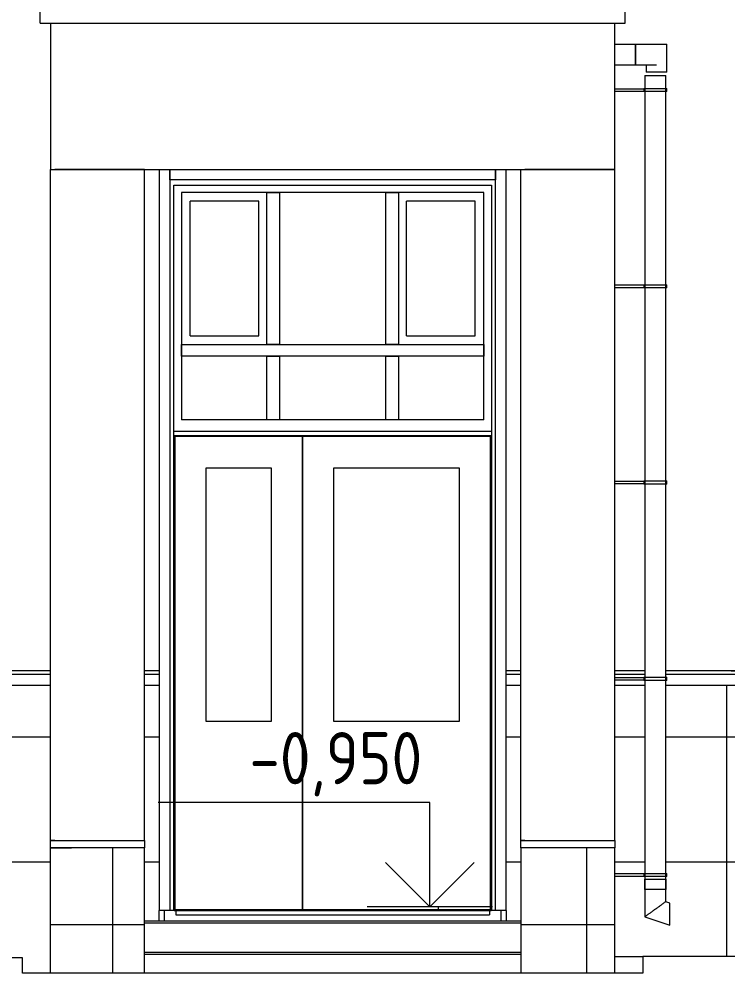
# Model space of a CAD drawing. Header units: millimetres. Extents: x -515342 to 330399, y -224905 to 507333.
# Drawn here: x 236298 to 239689, y 767 to 5387 of the extents above; entities that cross this region are included whole.
import ezdxf

# ---------------------------------------------------------------- set-up
doc = ezdxf.new("R2010")
doc.units = ezdxf.units.MM
doc.layers.get('0').update_dxf_attribs({"lineweight": 0})
for name, color, linetype, lineweight in [('Аннотация', 7, 'Continuous', 0), ('Витраж', 7, 'Continuous', 0), ('Двери', 7, 'Continuous', 0), ('Лестницы', 7, 'Continuous', 0), ('Линии', 7, 'Continuous', 0), ('Обобщенные модели', 7, 'Continuous', 0), ('Ограждение', 7, 'Continuous', 0), ('Окна', 7, 'Continuous', 0), ('Отметки', 7, 'Continuous', 0), ('Перекрытие', 7, 'Continuous', 0), ('Стены внутренние', 7, 'Continuous', 0), ('Стены наружные', 7, 'Continuous', 0), ('Стены штриховка поверхности', 7, 'Continuous', 0)]:
    doc.layers.add(name, color=color, linetype=linetype, lineweight=lineweight)
doc.styles.add('GOST Common_1', font='', dxfattribs={"width": 0.9, "height": 250})
doc.styles.get('GOST Common_1').set_extended_font_data('GOST Common')
pattern_1 = [(0, (13545, -3150), (0, 600), []), (90, (13545, -3150), (-600, 4e-14), [])]

# ---------------------------------------------------------------- blocks, each defined once
blk = doc.blocks.new('Прямоугольный импост - АР_Откос_Металлический_50х330 Серый Правый_Двери-V312-О_АР_Эскиз_Фасад 1-12 копия 1')
at = {"layer": 'Витраж'}
for p, q in [((13695, 2550), (13695, 2600)), ((15255, 2600), (15255, 2550)), ((15255, 2550), (13695, 2550))]:
    blk.add_line(p, q, dxfattribs=at)
blk = doc.blocks.new('Прямоугольный импост - АР_Откос_Металлический_50х330 Серый Правый_Двери-V313-О_АР_Эскиз_Фасад 1-12 копия 1')
at = {"layer": 'Витраж'}
for p, q in [((13645, 2600), (13645, 181.8)), ((13695, 2600), (13695, -950)), ((13645, 130), (13645, -950)), ((13695, -950), (13645, -950))]:
    blk.add_line(p, q, dxfattribs=at)
blk = doc.blocks.new('Прямоугольный импост - АР_Откос_Металлический_50х330 Серый Левый_Двери-V314-О_АР_Эскиз_Фасад 1-12 копия 1')
at = {"layer": 'Витраж'}
for p, q in [((15255, -950), (15255, 2600)), ((15305, 181.8), (15305, 2600)), ((15305, -950), (15305, 130)), ((15305, -950), (15255, -950))]:
    blk.add_line(p, q, dxfattribs=at)
blk = doc.blocks.new('Ограждение - Ограждение-10016620-О_АР_Эскиз_Фасад 1-12 копия 1')
at = {"layer": 'Ограждение'}
for p, q in [((16359.6, 200), (16587, 181.8)), ((19961.9, 200), (19961.9, 190)), ((15305, 130), (15305, 181.8)), ((15305, 181.8), (15375, 181.8)), ((15825, 181.8), (15970, 181.8)), ((16071, 181.8), (16587, 181.8)), ((16587, 181.8), (16605, 181.8)), ((16587, 181.8), (16587, 130)), ((16704.9, 181.8), (19958.9, 181.8)), ((19961.9, 150), (19961.9, 130)), ((15305, 130), (15375, 130)), ((15825, 130), (15970, 130)), ((16071, 130), (16587, 130)), ((16587, 130), (16605, 130)), ((16704.9, 130), (19961.9, 130))]:
    blk.add_line(p, q, dxfattribs=at)
blk = doc.blocks.new('Ограждение - Ограждение-10017249-О_АР_Эскиз_Фасад 1-12 копия 1')
at = {"layer": 'Ограждение'}
for p, q in [((-557, 181.8), (13125, 181.8)), ((13575, 181.8), (13645, 181.8)), ((13645, 181.8), (13645, 130)), ((-557, 130), (13125, 130)), ((13575, 130), (13645, 130))]:
    blk.add_line(p, q, dxfattribs=at)
blk = doc.blocks.new('Дверь_Стальная_Фрамуга ГЛУХАЯ с импостами_2 полотна - АР_Дверь_Наружная_1560х3495h_коробка__О_Пр-V356-О_АР_Эскиз_Фасад 1-12 копия 1')
at = {"layer": 'Двери'}
h = blk.add_hatch(dxfattribs=at)
h.set_pattern_fill('FP_1', color=256, style=0, pattern_type=2)
h.set_pattern_definition([(236.31, (995.8, 1244.6), (-1777.996, -3556.002), [641.07, -5769.6]), (236.31, (1031.34, 1137.9), (-1777.996, -3556.002), [384.64, -6026.03]), (236.31, (818, 1137.9), (-1777.996, -3556.002), [384.64, -6026.03])])
h.paths.add_polyline_path([(14505.3, -45), (15080, -45), (15080, 1170), (14480, 1170), (14480, -45)])
for p, q in [((13715, 2525), (15235, 2525)), ((13715, -950), (13715, 2525)), ((15235, 2525), (15235, -950)), ((15199, 2489), (13751, 2489)), ((13751, 2489), (13751, 1401)), ((14160, 2489), (14220, 2489)), ((14160, 1761), (14160, 2489)), ((14220, 2489), (14220, 1761)), ((14730, 2489), (14790, 2489)), ((14730, 1761), (14730, 2489)), ((14790, 2489), (14790, 1761)), ((15199, 1401), (15199, 2489)), ((13751, 1705), (13751, 1761)), ((13751, 1761), (15199, 1761)), ((14220, 1761), (14160, 1761)), ((14790, 1761), (14730, 1761)), ((15199, 1761), (15199, 1705)), ((15199, 1705), (13751, 1705)), ((14160, 1705), (14220, 1705)), ((14160, 1401), (14160, 1705)), ((14220, 1705), (14220, 1401)), ((14730, 1705), (14790, 1705)), ((14730, 1401), (14730, 1705)), ((14790, 1705), (14790, 1401)), ((15199, 1401), (13751, 1401)), ((14220, 1401), (14160, 1401)), ((14790, 1401), (14730, 1401)), ((15235, 1345), (13715, 1345)), ((13715, 1325), (15235, 1325)), ((14330, 1320), (13720, 1320)), ((13720, 1320), (13720, -945)), ((14330, -945), (14330, 1320)), ((15230, 1320), (14330, 1320)), ((14330, 1320), (14330, -945)), ((15230, -945), (15230, 1320)), ((13870, -45), (13870, 1170)), ((13870, 1170), (14180, 1170)), ((14180, 1170), (14180, -45)), ((14480, -45), (14480, 1170)), ((14480, 1170), (15080, 1170)), ((15080, 1170), (15080, -45)), ((14180, -45), (13870, -45)), ((15080, -45), (14480, -45)), ((13715, -950), (13695, -950)), ((13720, -945), (14330, -945)), ((14330, -945), (15230, -945)), ((15255, -950), (15235, -950))]:
    blk.add_line(p, q, dxfattribs=at)
at = {"layer": 'Окна'}
for p, q in [((13752, 2489), (13752, 1761)), ((15198, 1761), (15198, 2489)), ((13793, 1802), (13793, 2448)), ((14121, 2448), (13793, 2448)), ((14121, 1802), (14121, 2448)), ((14829, 1802), (14829, 2448)), ((15157, 2448), (14829, 2448)), ((15157, 1802), (15157, 2448)), ((13793, 1802), (14121, 1802)), ((14829, 1802), (15157, 1802))]:
    blk.add_line(p, q, dxfattribs=at)
blk = doc.blocks.new('ASVP_ОМ_Водосточная труба_На стене - Труба 100_Белая-10228105-О_АР_Эскиз_Фасад 1-12 копия 1')
at = {"layer": 'Обобщенные модели'}
for p, q in [((15970, 3050), (15970, -850)), ((15970, 3050), (16020, 3050)), ((16020, 3050), (16070, 3050)), ((16070, -850), (16070, 3050))]:
    blk.add_line(p, q, dxfattribs=at)
blk = doc.blocks.new('Влж_Водосточная труба_Хомут - Хомут-10228117-О_АР_Эскиз_Фасад 1-12 копия 1')
at = {"layer": 'Обобщенные модели'}
for p, q in [((15965, 165), (15825, 165)), ((15825, 155), (15965, 155)), ((15965, 167.5), (15965, 165)), ((15965, 167.5), (16020, 167.5)), ((15965, 155), (15965, 152.5)), ((16020, 152.5), (15965, 152.5)), ((16020, 167.5), (16075, 167.5)), ((16075, 152.5), (16020, 152.5)), ((16075, 152.5), (16075, 167.5))]:
    blk.add_line(p, q, dxfattribs=at)
blk.add_open_spline([(15965, 164.9), (15965, 165), (15965, 165), (15965, 165)], degree=3, dxfattribs=at)
for points, knots in [([(15965, 165), (15965, 165), (15965, 165), (15965, 165), (15965, 164.8), (15965, 164.5), (15965.1, 163.9), (15965.1, 163.1), (15965.2, 161.8), (15965.2, 160.8), (15965.2, 160)], [0.5000435, 0.5000435, 0.5000435, 0.5000435, 0.5138889, 0.5486111, 0.5833333, 0.6527778, 0.7222222, 0.7916667, 0.8611111, 1, 1, 1, 1]), ([(15965.2, 160), (15965.2, 159.7), (15965.2, 159.1), (15965.2, 158.3), (15965.2, 157.5), (15965.1, 156.8), (15965.1, 156.2), (15965.1, 155.6), (15965, 155.3), (15965, 155), (15965, 155), (15965, 155)], [0, 0, 0, 0, 0.0555556, 0.1111111, 0.1666667, 0.2222222, 0.2777778, 0.3333333, 0.3888889, 0.4444444, 0.4999565, 0.4999565, 0.4999565, 0.4999565]), ([(15965, 155), (15965, 155), (15965, 155), (15965, 155), (15965, 155.1)], [0.49995738, 0.49995738, 0.49995738, 0.49995738, 0.51388889, 0.54861111, 0.54861111, 0.54861111, 0.54861111])]:
    blk.add_open_spline(points, degree=3, knots=knots, dxfattribs=at)
blk = doc.blocks.new('Влж_Водосточная труба_Хомут - Хомут-V357-О_АР_Эскиз_Фасад 1-12 копия 1')
at = {"layer": 'Обобщенные модели'}
for p, q in [((15965, -775), (15825, -775)), ((15825, -785), (15965, -785)), ((15965, -772.5), (15965, -775)), ((15965, -772.5), (16020, -772.5)), ((15965, -785), (15965, -787.5)), ((16020, -772.5), (16075, -772.5)), ((16075, -787.5), (16075, -772.5)), ((16020, -787.5), (15965, -787.5)), ((16075, -787.5), (16020, -787.5))]:
    blk.add_line(p, q, dxfattribs=at)
blk.add_open_spline([(15965, -775.1), (15965, -775), (15965, -775), (15965, -775)], degree=3, dxfattribs=at)
for points, knots in [([(15965, -775), (15965, -775), (15965, -775), (15965, -775), (15965, -775.2), (15965, -775.5), (15965.1, -776.1), (15965.1, -776.9), (15965.2, -778.2), (15965.2, -779.2), (15965.2, -780)], [0.5000435, 0.5000435, 0.5000435, 0.5000435, 0.5138889, 0.5486111, 0.5833333, 0.6527778, 0.7222222, 0.7916667, 0.8611111, 1, 1, 1, 1]), ([(15965.2, -780), (15965.2, -780.3), (15965.2, -780.9), (15965.2, -781.7), (15965.2, -782.5), (15965.1, -783.2), (15965.1, -783.8), (15965.1, -784.4), (15965, -784.7), (15965, -785), (15965, -785), (15965, -785)], [0, 0, 0, 0, 0.0555556, 0.1111111, 0.1666667, 0.2222222, 0.2777778, 0.3333333, 0.3888889, 0.4444444, 0.4999565, 0.4999565, 0.4999565, 0.4999565]), ([(15965, -785), (15965, -785), (15965, -785), (15965, -785), (15965, -784.9)], [0.49995738, 0.49995738, 0.49995738, 0.49995738, 0.51388889, 0.54861111, 0.54861111, 0.54861111, 0.54861111])]:
    blk.add_open_spline(points, degree=3, knots=knots, dxfattribs=at)
blk = doc.blocks.new('ASVP_ОМ_Водосточная труба_Слив - Слив Белый-V358-О_АР_Эскиз_Фасад 1-12 копия 1')
at = {"layer": 'Обобщенные модели'}
for p, q in [((15968.1, -800), (15968.1, -850)), ((15968.1, -800), (16071.1, -800)), ((16071.1, -850), (16071.1, -800)), ((16071.1, -850), (15968.1, -850)), ((15969.6, -850), (15969.6, -980.3)), ((16069.6, -907.7), (16069.6, -850)), ((16089.6, -914.2), (16069.6, -907.7)), ((15969.6, -980.3), (16089.6, -1019.3))]:
    blk.add_line(p, q, dxfattribs=at)
at = {"layer": 'Обобщенные модели', "flags": 128}
for points in [[(16089.6, -966.7), (16089.6, -954.2), (16089.6, -942.3), (16089.6, -931.9), (16089.6, -923.5), (16089.6, -917.6), (16089.6, -914.6)], [(16089.6, -1018.9), (16089.6, -1015.9), (16089.6, -1010), (16089.6, -1001.6), (16089.6, -991.2), (16089.6, -979.3), (16089.6, -966.7)]]:
    blk.add_lwpolyline(points, dxfattribs=at)
at = {"layer": 'Обобщенные модели'}
for points, knots in [([(16069.6, -907.7), (16069.6, -907.7), (16068.4, -908.5), (16064.2, -911.6), (16059.4, -915.1), (16055, -918.2), (16050.1, -921.8), (16044.6, -925.8), (16038.8, -930.1), (16030.5, -936.1), (16024, -940.9), (16019.6, -944)], [0.5, 0.5, 0.5, 0.5, 0.5833333, 0.6666667, 0.7083333, 0.75, 0.7916667, 0.8333333, 0.875, 0.9166667, 1, 1, 1, 1]), ([(16019.6, -944), (16015.1, -947.1), (16008.7, -951.9), (16000.4, -957.9), (15994.5, -962.2), (15989.1, -966.2), (15984.1, -969.8), (15979.8, -972.9), (15974.9, -976.4), (15970.7, -979.5), (15969.6, -980.3), (15969.6, -980.3)], [0, 0, 0, 0, 0.0833333, 0.125, 0.1666667, 0.2083333, 0.25, 0.2916667, 0.3333333, 0.4166667, 0.5, 0.5, 0.5, 0.5])]:
    blk.add_open_spline(points, degree=3, knots=knots, dxfattribs=at)
blk = doc.blocks.new('TN_Воронка парапетная ТехноНИКОЛЬ квадратная_Тип 1 - Воронка парапетная 100х100мм ТехноНИКОЛЬ _квадратное сечение_-10228256-О_АР_Эскиз_Фасад 1-12 копия 1')
at = {"layer": 'Обобщенные модели'}
for p, q in [((15825, 3200), (15925, 3200)), ((15925, 3200), (15925, 3100)), ((15825, 3100), (15925, 3100))]:
    blk.add_line(p, q, dxfattribs=at)
blk = doc.blocks.new('TN_Отвод угловой ТехноНИКОЛЬ - Отвод угловой_ с квадратного сечения _100_100мм_ в круглое _100мм_-10082681-О_АР_Эскиз_Фасад 1-12 копия 1')
at = {"layer": 'Обобщенные модели'}
for p, q in [((60351.8, 3630), (60351.8, 3730)), ((60351.8, 3730), (60451.8, 3730)), ((60451.8, 3730), (60501.8, 3730)), ((60501.8, 3595), (60501.8, 3730)), ((60351.8, 3630), (60451.8, 3630)), ((60401.8, 3630), (60401.8, 3595)), ((60451.8, 3595), (60401.8, 3595)), ((60501.8, 3595), (60451.8, 3595))]:
    blk.add_line(p, q, dxfattribs=at)
blk = doc.blocks.new('СД_Люблино_Фасады_rvt-1-О_АР_Эскиз_Фасад 1-12 копия 1')
at = {"layer": 'Стены штриховка поверхности', "true_color": 0xcacaca}
h = blk.add_hatch(dxfattribs=at)
h.set_pattern_fill('FP_8', color=9, style=0, pattern_type=2)
h.set_pattern_definition([(0, (13645, 1350), (0, 600), []), (90, (13645, 1350), (-600, 4e-14), [])])
h.paths.add_polyline_path([(-505, -1300.4), (12990, -1176), (12990, -1250.8), (13125, -1250), (13125, 130), (-505, 130), (-505, -1250.8)])
h.paths.add_polyline_path([(13610.6, -1000), (13645, -1000), (13645, 130), (13575, 130), (13575, -1000)])
h = blk.add_hatch(dxfattribs=at)
h.set_pattern_fill('FP_9', color=9, style=0, pattern_type=2)
h.set_pattern_definition([(0, (16485, 150), (0, 600), []), (90, (16485, 150), (-600, 4e-14), [])])
h.paths.add_polyline_path([(15847.3, -1170), (16535, -1170), (16535, 130), (16070, 130), (16071.1, -772.5), (16075, -772.5), (16075, -787.5), (16070, -787.5), (16071, -908.2), (16089.6, -914.6), (16089.6, -1018.9), (15969.6, -980.3), (15969.6, -850), (15968.1, -850), (15968.1, -800), (15970, -800), (15969.6, -787.5), (15966.9, -787.5), (15965.1, -784.3), (15965, -784.9), (15825, -785), (15825, -1170), (15835, -1170)])
h.paths.add_polyline_path([(15340, -1000), (15375, -1000), (15375, 130), (15305, 130), (15305, -1000)])
h.paths.add_polyline_path([(15966.9, -787.5), (15965.9, -787.5), (15965.6, -783.2)])
h.paths.add_polyline_path([(15965.2, -780), (15966.9, -772.5), (15970, -772.5), (15970, 130), (15825, 130), (15825, -775), (15965.1, -775.7), (15965.2, -778.7)])
h = blk.add_hatch(dxfattribs=at)
h.set_pattern_fill('FP_22', color=9, style=0, pattern_type=2)
h.set_pattern_definition(pattern_1)
h.paths.add_polyline_path([(13125, -1250.7), (13225, -1250), (13225, -650), (13125, -650), (13125, -1250)])
h = blk.add_hatch(dxfattribs=at)
h.set_pattern_fill('FP_22', color=9, style=0, pattern_type=2)
h.set_pattern_definition(pattern_1)
h.paths.add_polyline_path([(13225, -1250.7), (13575, -1250), (13575, -650), (13225, -650), (13225, -1250)])
h = blk.add_hatch(dxfattribs=at)
h.set_pattern_fill('FP_23', color=9, style=0, pattern_type=2)
h.set_pattern_definition([(0, (15215, -3150), (0, 600), []), (90, (15215, -3150), (-600, 4e-14), [])])
h.paths.add_polyline_path([(15375, -1250.2), (15825, -1250), (15825, -650), (15375, -650), (15375, -1250)])
at = {"layer": 'Лестницы'}
for p, q in [((13575, -1000), (15375, -1000)), ((15375, -1010), (13575, -1010)), ((15375, -1010), (13575, -1010)), ((13575, -1150), (15375, -1150)), ((15375, -1160), (13575, -1160)), ((15375, -1160), (13575, -1160))]:
    blk.add_line(p, q, dxfattribs=at)
at = {"layer": 'Перекрытие'}
for p, q in [((13125, -615), (13575, -615)), ((13125, -650), (13125, -615)), ((13575, -615), (13575, -650)), ((15375, -615), (15825, -615)), ((15375, -650), (15375, -615)), ((15825, -615), (15825, -650)), ((13575, -650), (13125, -650)), ((15825, -650), (15375, -650))]:
    blk.add_line(p, q, dxfattribs=at)
at = {"layer": 'Стены внутренние'}
for p, q in [((13125, 3300), (13125, 2600)), ((15825, 2600), (15825, 3300)), ((13125, 2600), (15825, 2600)), ((13125, -615), (13125, 2600)), ((13125, 2600), (13145, 2600)), ((13575, 2600), (13145, 2600)), ((13575, -615), (13575, 2600)), ((15375, -615), (15375, 2600)), ((15375, 2600), (15395, 2600)), ((15825, 2600), (15395, 2600)), ((15825, -615), (15825, 2600)), ((-455, 200), (13125, 200)), ((13575, 200), (13645, 200)), ((15305, 200), (15375, 200)), ((15825, 200), (15970, 200)), ((16071, 200), (16505, 200)), ((13145, -615), (13125, -615)), ((13145, -615), (13575, -615)), ((15395, -615), (15375, -615)), ((15395, -615), (15825, -615)), ((13125, -1250.7), (13125, -650)), ((13125, -650), (13225, -650)), ((13575, -650), (13225, -650)), ((13575, -1250.6), (13575, -650)), ((15825, -650), (15375, -650)), ((15375, -650), (15375, -1250.2)), ((15825, -1250), (15825, -650)), ((13645, -1000), (13645, -950)), ((15305, -950), (15305, -1000)), ((15825, -1170), (15960, -1170))]:
    blk.add_line(p, q, dxfattribs=at)
at = {"layer": 'Стены наружные'}
for p, q in [((13670, -1000), (13670, -950)), ((15280, -950), (15280, -1000))]:
    blk.add_line(p, q, dxfattribs=at)
at = {"layer": 'Витраж', "lineweight": 9}
for name in ['Прямоугольный импост - АР_Откос_Металлический_50х330 Серый Правый_Двери-V313-О_АР_Эскиз_Фасад 1-12 копия 1', 'Прямоугольный импост - АР_Откос_Металлический_50х330 Серый Правый_Двери-V312-О_АР_Эскиз_Фасад 1-12 копия 1', 'Прямоугольный импост - АР_Откос_Металлический_50х330 Серый Левый_Двери-V314-О_АР_Эскиз_Фасад 1-12 копия 1']:
    blk.add_blockref(name, (0, 0), dxfattribs=at)
at = {"layer": 'Двери', "lineweight": 9}
blk.add_blockref('Дверь_Стальная_Фрамуга ГЛУХАЯ с импостами_2 полотна - АР_Дверь_Наружная_1560х3495h_коробка__О_Пр-V356-О_АР_Эскиз_Фасад 1-12 копия 1', (0, 0), dxfattribs=at)
at = {"layer": 'Обобщенные модели', "lineweight": 9}
for name, p in [('TN_Воронка парапетная ТехноНИКОЛЬ квадратная_Тип 1 - Воронка парапетная 100х100мм ТехноНИКОЛЬ _квадратное сечение_-10228256-О_АР_Эскиз_Фасад 1-12 копия 1', (0, 0)), ('TN_Отвод угловой ТехноНИКОЛЬ - Отвод угловой_ с квадратного сечения _100_100мм_ в круглое _100мм_-10082681-О_АР_Эскиз_Фасад 1-12 копия 1', (-44426.8, -530)), ('ASVP_ОМ_Водосточная труба_На стене - Труба 100_Белая-10228105-О_АР_Эскиз_Фасад 1-12 копия 1', (0, 0)), ('Влж_Водосточная труба_Хомут - Хомут-10228117-О_АР_Эскиз_Фасад 1-12 копия 1', (0, 2820)), ('Влж_Водосточная труба_Хомут - Хомут-10228117-О_АР_Эскиз_Фасад 1-12 копия 1', (0, 1880)), ('Влж_Водосточная труба_Хомут - Хомут-V357-О_АР_Эскиз_Фасад 1-12 копия 1', (0, 1880)), ('Влж_Водосточная труба_Хомут - Хомут-10228117-О_АР_Эскиз_Фасад 1-12 копия 1', (0, 0)), ('Влж_Водосточная труба_Хомут - Хомут-V357-О_АР_Эскиз_Фасад 1-12 копия 1', (0, 0)), ('ASVP_ОМ_Водосточная труба_Слив - Слив Белый-V358-О_АР_Эскиз_Фасад 1-12 копия 1', (0, 0))]:
    blk.add_blockref(name, p, dxfattribs=at)
at = {"layer": 'Ограждение', "lineweight": 9}
for name in ['Ограждение - Ограждение-10017249-О_АР_Эскиз_Фасад 1-12 копия 1', 'Ограждение - Ограждение-10016620-О_АР_Эскиз_Фасад 1-12 копия 1']:
    blk.add_blockref(name, (0, 0), dxfattribs=at)
blk = doc.blocks.new('Грязезащита_Решетка - АР_Грязезащитная решетка_1500х500х23-10546506-О_АР_Эскиз_Фасад 1-12 копия 1')
at = {"layer": 'Обобщенные модели'}
for p, q in [((88004, -949), (86486, -949)), ((86486, -949), (86486, -950)), ((86486, -950), (88004, -950)), ((86495, -950), (86495, -970)), ((86495, -970), (87995, -970)), ((86500, -949), (86500, -946)), ((86500, -946), (87990, -946)), ((87990, -946), (87990, -949)), ((87995, -950), (87995, -970)), ((88004, -949), (88004, -950))]:
    blk.add_line(p, q, dxfattribs=at)
blk = doc.blocks.new('Ограждение - Ограждение-10610195-О_АР_Эскиз_Фасад 1-12 копия 1')
at = {"layer": 'Ограждение'}
for p, q in [((13075, 3300), (13075, 3400)), ((15875, 3400), (13075, 3400)), ((15875, 3300), (15875, 3400)), ((13075, 3300), (15875, 3300))]:
    blk.add_line(p, q, dxfattribs=at)
blk = doc.blocks.new('Высотные отметки - Стрелка вверх-5091-О_АР_Эскиз_Фасад 1-12 копия 1')
at = {"layer": 'Аннотация'}
for p, q in [((-3130.3, 3900), (-4430.3, 3900)), ((-3130.3, 3400), (-3130.3, 3900)), ((-3130.3, 3400), (-3342.4, 3612.1)), ((-3130.3, 3400), (-2918.2, 3612.1)), ((-2830.3, 3400), (-3430.3, 3400))]:
    blk.add_line(p, q, dxfattribs=at)

msp = doc.modelspace()

# ---------------------------------------------------------------- linework, layer by layer
at = {"layer": 'Линии'}
for p, q in [((236313.3997, 891.6984), (222809.3997, 767.2332)), ((236313.3997, 816.9594), (236313.3997, 891.6984)), ((239867.3997, 897.7355), (239283.3997, 897.7355)), ((239283.3997, 897.7355), (239283.3997, 817.7355)), ((239283.3997, 817.7355), (236313.3997, 816.9594))]:
    msp.add_line(p, q, dxfattribs=at)
at = {"layer": 'Отметки'}
for p, q in [((238304.3776, 1135.7504), (238263.5666, 1135.7504)), ((238304.3776, 1117.7355), (238304.3776, 1135.7504))]:
    msp.add_line(p, q, dxfattribs=at)

# ---------------------------------------------------------------- block references
msp.add_blockref('СД_Люблино_Фасады_rvt-1-О_АР_Эскиз_Фасад 1-12 копия 1', (223323.3997, 2067.7355))
at = {"layer": 'Обобщенные модели'}
msp.add_blockref('Грязезащита_Решетка - АР_Грязезащитная решетка_1500х500х23-10546506-О_АР_Эскиз_Фасад 1-12 копия 1', (150553.3997, 2067.7355), dxfattribs=at)
at = {"layer": 'Ограждение'}
msp.add_blockref('Ограждение - Ограждение-10610195-О_АР_Эскиз_Фасад 1-12 копия 1', (223323.3997, 2067.7355), dxfattribs=at)
at = {"layer": 'Отметки'}
msp.add_blockref('Высотные отметки - Стрелка вверх-5091-О_АР_Эскиз_Фасад 1-12 копия 1', (241393.8748, -2264.2496), dxfattribs=at)

# ---------------------------------------------------------------- texts
at = {"layer": 'Отметки', "insert": (237399.5731, 1972.595), "char_height": 250, "width": 1028.822569, "attachment_point": 1, "line_spacing_factor": 1.022761, "style": 'GOST Common_1'}
msp.add_mtext('-0,950', dxfattribs=at)

doc.saveas('drawing.dxf')
